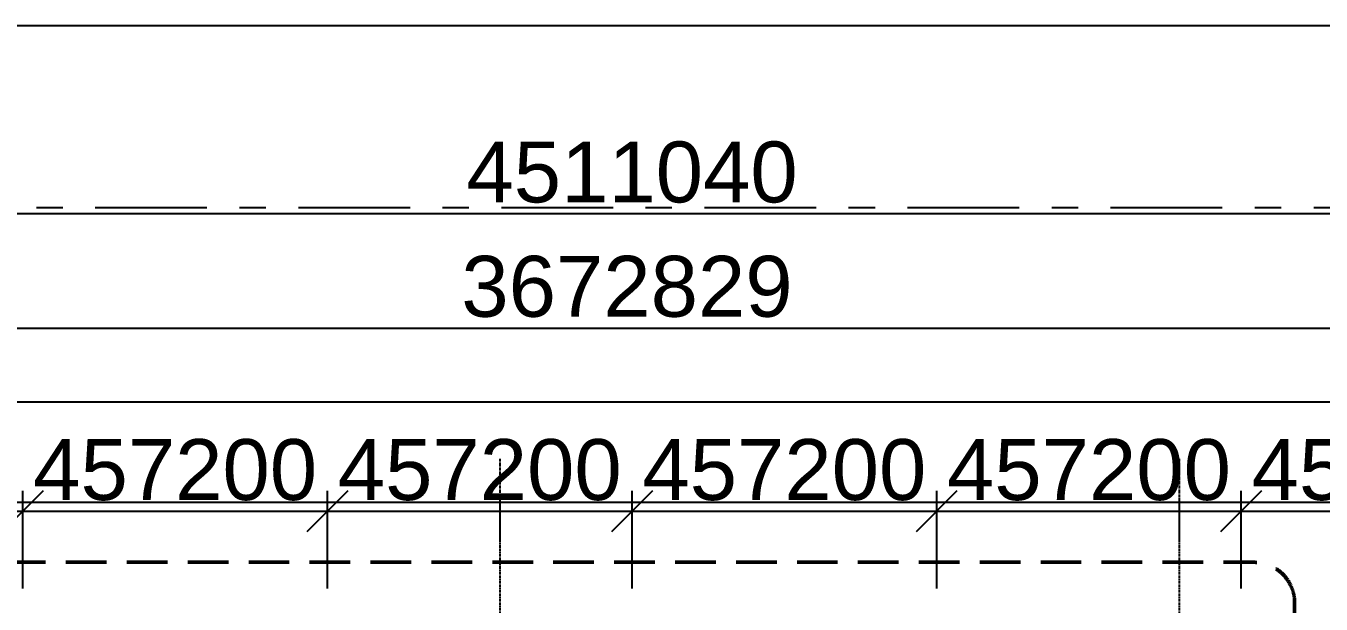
# Model space of a CAD drawing. Header units: millimetres. Extents: x 663313 to 1226001, y 1431724 to 1620898.
# Drawn here: x 957307 to 963686, y 1522971 to 1525819 of the extents above; entities that cross this region are included whole.
import ezdxf

# ---------------------------------------------------------------- set-up
doc = ezdxf.new("R2010")
doc.units = ezdxf.units.MM
for name, pattern in [('DPA_Grid _ Level 100', [1000, 550, -160, 130, -160]), ('DPA_Hidden 50', [300, 200, -100]), ('Grid Line', [22.225, 12.7, -3.175, 3.175, -3.175])]:
    doc.linetypes.add(name, pattern=pattern)
doc.layers.add('000 - 0_HIDE_OBJ_FRAMING_DEF_SUB', color=7, linetype='Continuous', plot=False)
doc.layers.add('_PP-Dim', color=7, linetype='Continuous')
doc.styles.add('Arial', font='arial.ttf')
doc.styles.add('Arial_2', font='arial.ttf', dxfattribs={"height": 300})
doc.dimstyles.new('Dim - 40 - Cen', dxfattribs={"dimscale": 0.04, "dimtxt": 3, "dimasz": 1, "dimexe": 0, "dimexo": 2.5, "dimgap": 1.5, "dimtad": 1, "dimdec": 0, "dimlfac": 1000, "dimzin": 1, "dimdsep": 46, "dimtxsty": 'Arial', "dimblk": 'CEN1', "dimcen": 0.09, "dimclrd": 7, "dimclre": 7, "dimclrt": 7, "dimadec": 0, "dimazin": 0, "dimtfac": 1, "dimtdec": 0, "dimtix": 1, "dimtofl": 0, "dimtmove": 2, "dimatfit": 3, "dimfxl": 1, "dimtfill": 1, "dimtfillclr": 256, "dimtolj": 1, "dimtzin": 0, "dimarcsym": 0})
doc.dimstyles.new('DPA-DIM-3_0_C-C', dxfattribs={"dimscale": 304.8, "dimtxt": 1.004192, "dimasz": 0.492126, "dimexe": 0.656168, "dimexo": 0.0625, "dimgap": 0.164042, "dimtad": 1, "dimdec": 0, "dimlfac": 304.8, "dimzin": 0, "dimdsep": 46, "dimtxsty": 'Arial_2', "dimblk1": 'DOTBLANK', "dimblk2": 'DOTBLANK', "dimsah": 1, "dimcen": 0.09, "dimdle": 0.656168, "dimclrd": 7, "dimclre": 7, "dimclrt": 7, "dimadec": 8, "dimazin": 0, "dimtfac": 1, "dimtdec": 4, "dimtix": 1, "dimtmove": 0, "dimatfit": 3, "dimfxl": 0.004306, "dimfxlon": 1, "dimtvp": 1, "dimtolj": 1, "dimtzin": 0, "dimarcsym": 2})
doc.dimstyles.new('DPA-DIM-3_0_T-T', dxfattribs={"dimscale": 304.8, "dimtxt": 1.004192, "dimasz": 0.656168, "dimexe": 0.328084, "dimexo": 0.0625, "dimgap": 0.164042, "dimtad": 1, "dimdec": 0, "dimlfac": 304.8, "dimzin": 0, "dimdsep": 46, "dimtxsty": 'Arial_2', "dimblk1": 'OBLIQUE', "dimblk2": 'OBLIQUE', "dimsah": 1, "dimcen": 0.09, "dimdle": 0.656168, "dimclrd": 7, "dimclre": 7, "dimclrt": 7, "dimadec": 8, "dimazin": 0, "dimtfac": 1, "dimtdec": 4, "dimtix": 1, "dimtmove": 0, "dimatfit": 3, "dimfxl": 0.004306, "dimfxlon": 1, "dimtvp": 1, "dimtolj": 1, "dimtzin": 0, "dimarcsym": 2})

# ---------------------------------------------------------------- blocks, each defined once
blk = doc.blocks.new('A$Cbc3bdfda')
at = {"layer": 'Defpoints', "color": 7}
blk.add_lwpolyline([(0, -400), (775, -400), (775, 0), (0, 0)], close=True, dxfattribs=at)
blk = doc.blocks.new('DPA_AN_Callout - DPA_AN_Callout-24593721-ENT 4 ELE-3 sheet')
at = {"layer": '000 - 0_HIDE_OBJ_FRAMING_DEF_SUB', "color": 7, "linetype": 'DPA_Hidden 50', "lineweight": 50}
for p, q in [((-1810966.6, 115571.7), (-1801515.9, 115571.7)), ((-1801315.9, 115371.7), (-1801315.9, 106063.9))]:
    blk.add_line(p, q, dxfattribs=at)
blk.add_arc((-1801515.9, 115371.7), 200, 0, 90, dxfattribs=at)
blk = doc.blocks.new('_DotBlank')
at = {"color": 7, "linetype": 'ByBlock', "lineweight": -2}
blk.add_line((-0.5, 0), (-1, 0), dxfattribs=at)
blk.add_circle((0, 0), 0.5, dxfattribs=at)
blk = doc.blocks.new('*D4501')
at = {"layer": '000 - 0_HIDE_OBJ_FRAMING_DEF_SUB', "color": 7, "lineweight": -2, "transparency": 16777216}
for p, q in [((-14800, 117670.3), (-14800, 117089.3)), ((0, 117670.3), (0, 117089.3)), ((-14650, 117289.3), (-150, 117289.3))]:
    blk.add_line(p, q, dxfattribs=at)
at = {"layer": 'Defpoints', "color": 7, "transparency": 16777216}
for p in [(-14800, 117689.3), (0, 117689.3), (0, 117289.3)]:
    blk.add_point(p, dxfattribs=at)
at = {"layer": '000 - 0_HIDE_OBJ_FRAMING_DEF_SUB', "color": 7, "lineweight": -2, "transparency": 16777216, "xscale": 150, "yscale": 150, "zscale": 150, "rotation": 180}
blk.add_blockref('_DotBlank', (-14800, 117289.3), dxfattribs=at)
at = {"layer": '000 - 0_HIDE_OBJ_FRAMING_DEF_SUB', "color": 7, "lineweight": -2, "transparency": 16777216, "xscale": 150, "yscale": 150, "zscale": 150}
blk.add_blockref('_DotBlank', (0, 117289.3), dxfattribs=at)
at = {"layer": '000 - 0_HIDE_OBJ_FRAMING_DEF_SUB', "color": 7, "transparency": 16777216, "insert": (-7400, 117492.5), "char_height": 300, "width": 1384.414, "attachment_point": 5, "style": 'Arial_2'}
blk.add_mtext('\\A1;4511040', dxfattribs=at)
blk = doc.blocks.new('_Oblique')
at = {"color": 7, "linetype": 'ByBlock', "lineweight": -2}
blk.add_line((-0.5, -0.5), (0.5, 0.5), dxfattribs=at)
blk = doc.blocks.new('*D4509')
at = {"layer": '000 - 0_HIDE_OBJ_FRAMING_DEF_SUB', "color": 7, "lineweight": -2, "transparency": 16777216}
for p, q in [((-13450, 116345), (-13450, 116825.9)), ((-1400, 116345), (-1400, 116825.9)), ((-13650, 116725.9), (-1200, 116725.9))]:
    blk.add_line(p, q, dxfattribs=at)
at = {"layer": 'Defpoints', "color": 7, "transparency": 16777216}
for p in [(-1400, 116725.9), (-13450, 116325.9), (-1400, 116325.9)]:
    blk.add_point(p, dxfattribs=at)
at = {"layer": '000 - 0_HIDE_OBJ_FRAMING_DEF_SUB', "color": 7, "lineweight": -2, "transparency": 16777216, "xscale": 200, "yscale": 200, "zscale": 200, "rotation": 180}
blk.add_blockref('_Oblique', (-13450, 116725.9), dxfattribs=at)
at = {"layer": '000 - 0_HIDE_OBJ_FRAMING_DEF_SUB', "color": 7, "lineweight": -2, "transparency": 16777216, "xscale": 200, "yscale": 200, "zscale": 200}
blk.add_blockref('_Oblique', (-1400, 116725.9), dxfattribs=at)
at = {"layer": '000 - 0_HIDE_OBJ_FRAMING_DEF_SUB', "color": 7, "transparency": 16777216, "insert": (-7425, 116929.2), "char_height": 300, "width": 1384.414, "attachment_point": 5, "style": 'Arial_2'}
blk.add_mtext('\\A1;3672829', dxfattribs=at)
blk = doc.blocks.new('*D4518')
at = {"layer": '000 - 0_HIDE_OBJ_FRAMING_DEF_SUB', "color": 7, "lineweight": -2, "transparency": 16777216}
for p, q in [((-11900, 115442.3), (-11900, 115923.2)), ((-10400, 115442.3), (-10400, 115923.2)), ((-12100, 115823.2), (-10200, 115823.2))]:
    blk.add_line(p, q, dxfattribs=at)
at = {"layer": 'Defpoints', "color": 7, "transparency": 16777216}
for p in [(-10400, 115823.2), (-11900, 115423.2), (-10400, 115423.2)]:
    blk.add_point(p, dxfattribs=at)
at = {"layer": '000 - 0_HIDE_OBJ_FRAMING_DEF_SUB', "color": 7, "lineweight": -2, "transparency": 16777216, "xscale": 200, "yscale": 200, "zscale": 200, "rotation": 180}
blk.add_blockref('_Oblique', (-11900, 115823.2), dxfattribs=at)
at = {"layer": '000 - 0_HIDE_OBJ_FRAMING_DEF_SUB', "color": 7, "lineweight": -2, "transparency": 16777216, "xscale": 200, "yscale": 200, "zscale": 200}
blk.add_blockref('_Oblique', (-10400, 115823.2), dxfattribs=at)
at = {"layer": '000 - 0_HIDE_OBJ_FRAMING_DEF_SUB', "color": 7, "transparency": 16777216, "insert": (-11150, 116026.4), "char_height": 300, "width": 1107.531, "attachment_point": 5, "style": 'Arial_2'}
blk.add_mtext('\\A1;457200', dxfattribs=at)
blk = doc.blocks.new('*D4519')
at = {"layer": '000 - 0_HIDE_OBJ_FRAMING_DEF_SUB', "color": 7, "lineweight": -2, "transparency": 16777216}
for p, q in [((-10400, 115442.3), (-10400, 115923.2)), ((-8900, 115442.3), (-8900, 115923.2)), ((-10600, 115823.2), (-8700, 115823.2))]:
    blk.add_line(p, q, dxfattribs=at)
at = {"layer": 'Defpoints', "color": 7, "transparency": 16777216}
for p in [(-8900, 115823.2), (-10400, 115423.2), (-8900, 115423.2)]:
    blk.add_point(p, dxfattribs=at)
at = {"layer": '000 - 0_HIDE_OBJ_FRAMING_DEF_SUB', "color": 7, "lineweight": -2, "transparency": 16777216, "xscale": 200, "yscale": 200, "zscale": 200, "rotation": 180}
blk.add_blockref('_Oblique', (-10400, 115823.2), dxfattribs=at)
at = {"layer": '000 - 0_HIDE_OBJ_FRAMING_DEF_SUB', "color": 7, "lineweight": -2, "transparency": 16777216, "xscale": 200, "yscale": 200, "zscale": 200}
blk.add_blockref('_Oblique', (-8900, 115823.2), dxfattribs=at)
at = {"layer": '000 - 0_HIDE_OBJ_FRAMING_DEF_SUB', "color": 7, "transparency": 16777216, "insert": (-9650, 116026.4), "char_height": 300, "width": 1107.531, "attachment_point": 5, "style": 'Arial_2'}
blk.add_mtext('\\A1;457200', dxfattribs=at)
blk = doc.blocks.new('*D4520')
at = {"layer": '000 - 0_HIDE_OBJ_FRAMING_DEF_SUB', "color": 7, "lineweight": -2, "transparency": 16777216}
for p, q in [((-8900, 115442.3), (-8900, 115923.2)), ((-7400, 115442.3), (-7400, 115923.2)), ((-9100, 115823.2), (-7200, 115823.2))]:
    blk.add_line(p, q, dxfattribs=at)
at = {"layer": 'Defpoints', "color": 7, "transparency": 16777216}
for p in [(-7400, 115823.2), (-8900, 115423.2), (-7400, 115423.2)]:
    blk.add_point(p, dxfattribs=at)
at = {"layer": '000 - 0_HIDE_OBJ_FRAMING_DEF_SUB', "color": 7, "lineweight": -2, "transparency": 16777216, "xscale": 200, "yscale": 200, "zscale": 200, "rotation": 180}
blk.add_blockref('_Oblique', (-8900, 115823.2), dxfattribs=at)
at = {"layer": '000 - 0_HIDE_OBJ_FRAMING_DEF_SUB', "color": 7, "lineweight": -2, "transparency": 16777216, "xscale": 200, "yscale": 200, "zscale": 200}
blk.add_blockref('_Oblique', (-7400, 115823.2), dxfattribs=at)
at = {"layer": '000 - 0_HIDE_OBJ_FRAMING_DEF_SUB', "color": 7, "transparency": 16777216, "insert": (-8150, 116026.4), "char_height": 300, "width": 1107.531, "attachment_point": 5, "style": 'Arial_2'}
blk.add_mtext('\\A1;457200', dxfattribs=at)
blk = doc.blocks.new('*D4521')
at = {"layer": '000 - 0_HIDE_OBJ_FRAMING_DEF_SUB', "color": 7, "lineweight": -2, "transparency": 16777216}
for p, q in [((-7400, 115442.3), (-7400, 115923.2)), ((-5900, 115442.3), (-5900, 115923.2)), ((-7600, 115823.2), (-5700, 115823.2))]:
    blk.add_line(p, q, dxfattribs=at)
at = {"layer": 'Defpoints', "color": 7, "transparency": 16777216}
for p in [(-5900, 115823.2), (-7400, 115423.2), (-5900, 115423.2)]:
    blk.add_point(p, dxfattribs=at)
at = {"layer": '000 - 0_HIDE_OBJ_FRAMING_DEF_SUB', "color": 7, "lineweight": -2, "transparency": 16777216, "xscale": 200, "yscale": 200, "zscale": 200, "rotation": 180}
blk.add_blockref('_Oblique', (-7400, 115823.2), dxfattribs=at)
at = {"layer": '000 - 0_HIDE_OBJ_FRAMING_DEF_SUB', "color": 7, "lineweight": -2, "transparency": 16777216, "xscale": 200, "yscale": 200, "zscale": 200}
blk.add_blockref('_Oblique', (-5900, 115823.2), dxfattribs=at)
at = {"layer": '000 - 0_HIDE_OBJ_FRAMING_DEF_SUB', "color": 7, "transparency": 16777216, "insert": (-6650, 116026.4), "char_height": 300, "width": 1107.531, "attachment_point": 5, "style": 'Arial_2'}
blk.add_mtext('\\A1;457200', dxfattribs=at)
blk = doc.blocks.new('*D4522')
at = {"layer": '000 - 0_HIDE_OBJ_FRAMING_DEF_SUB', "color": 7, "lineweight": -2, "transparency": 16777216}
for p, q in [((-5900, 115442.3), (-5900, 115923.2)), ((-4400, 115442.3), (-4400, 115923.2)), ((-6100, 115823.2), (-4200, 115823.2))]:
    blk.add_line(p, q, dxfattribs=at)
at = {"layer": 'Defpoints', "color": 7, "transparency": 16777216}
for p in [(-4400, 115823.2), (-5900, 115423.2), (-4400, 115423.2)]:
    blk.add_point(p, dxfattribs=at)
at = {"layer": '000 - 0_HIDE_OBJ_FRAMING_DEF_SUB', "color": 7, "lineweight": -2, "transparency": 16777216, "xscale": 200, "yscale": 200, "zscale": 200, "rotation": 180}
blk.add_blockref('_Oblique', (-5900, 115823.2), dxfattribs=at)
at = {"layer": '000 - 0_HIDE_OBJ_FRAMING_DEF_SUB', "color": 7, "lineweight": -2, "transparency": 16777216, "xscale": 200, "yscale": 200, "zscale": 200}
blk.add_blockref('_Oblique', (-4400, 115823.2), dxfattribs=at)
at = {"layer": '000 - 0_HIDE_OBJ_FRAMING_DEF_SUB', "color": 7, "transparency": 16777216, "insert": (-5150, 116026.4), "char_height": 300, "width": 1107.531, "attachment_point": 5, "style": 'Arial_2'}
blk.add_mtext('\\A1;457200', dxfattribs=at)
blk = doc.blocks.new('*D4523')
at = {"layer": '000 - 0_HIDE_OBJ_FRAMING_DEF_SUB', "color": 7, "lineweight": -2, "transparency": 16777216}
for p, q in [((-4400, 115442.3), (-4400, 115923.2)), ((-2900, 115442.3), (-2900, 115923.2)), ((-4600, 115823.2), (-2700, 115823.2))]:
    blk.add_line(p, q, dxfattribs=at)
at = {"layer": 'Defpoints', "color": 7, "transparency": 16777216}
for p in [(-2900, 115823.2), (-4400, 115423.2), (-2900, 115423.2)]:
    blk.add_point(p, dxfattribs=at)
at = {"layer": '000 - 0_HIDE_OBJ_FRAMING_DEF_SUB', "color": 7, "lineweight": -2, "transparency": 16777216, "xscale": 200, "yscale": 200, "zscale": 200, "rotation": 180}
blk.add_blockref('_Oblique', (-4400, 115823.2), dxfattribs=at)
at = {"layer": '000 - 0_HIDE_OBJ_FRAMING_DEF_SUB', "color": 7, "lineweight": -2, "transparency": 16777216, "xscale": 200, "yscale": 200, "zscale": 200}
blk.add_blockref('_Oblique', (-2900, 115823.2), dxfattribs=at)
at = {"layer": '000 - 0_HIDE_OBJ_FRAMING_DEF_SUB', "color": 7, "transparency": 16777216, "insert": (-3650, 116026.4), "char_height": 300, "width": 1107.531, "attachment_point": 5, "style": 'Arial_2'}
blk.add_mtext('\\A1;457200', dxfattribs=at)
blk = doc.blocks.new('CEN1')
at = {"color": 7}
for p, q in [((1.5, 0), (-1.5, 0)), ((0, 1.5), (0, -1.5))]:
    blk.add_line(p, q, dxfattribs=at)
blk.add_circle((0, 0), 0.75, dxfattribs=at)
blk = doc.blocks.new('*D5024')
at = {"layer": '000 - 0_HIDE_OBJ_FRAMING_DEF_SUB', "color": 7, "lineweight": -2, "transparency": 16777216}
for p, q in [((-14800, 116239.3), (-14800, 116362.1)), ((-14800, 116362.1), (0, 116362.1)), ((0, 116239.3), (0, 116362.1))]:
    blk.add_line(p, q, dxfattribs=at)
at = {"layer": 'Defpoints', "color": 7, "transparency": 16777216}
for p in [(0, 116362.1), (-14800, 116239.2), (0, 116239.2)]:
    blk.add_point(p, dxfattribs=at)
at = {"layer": '000 - 0_HIDE_OBJ_FRAMING_DEF_SUB', "color": 7, "lineweight": -2, "transparency": 16777216, "xscale": 0.04, "yscale": 0.04, "zscale": 0.04, "rotation": 180}
blk.add_blockref('CEN1', (-14800, 116362.1), dxfattribs=at)
at = {"layer": '000 - 0_HIDE_OBJ_FRAMING_DEF_SUB', "color": 7, "lineweight": -2, "transparency": 16777216, "xscale": 0.04, "yscale": 0.04, "zscale": 0.04}
blk.add_blockref('CEN1', (0, 116362.1), dxfattribs=at)
at = {"layer": '000 - 0_HIDE_OBJ_FRAMING_DEF_SUB', "color": 7, "transparency": 16777216, "insert": (-7400, 116362.2), "char_height": 0.12, "attachment_point": 5, "style": 'Arial', "bg_fill": 3, "box_fill_scale": 1.1, "bg_fill_color": 256, "bg_fill_true_color": 13158600, "bg_fill_transparency": 0}
blk.add_mtext('\\A1;14800000', dxfattribs=at)
blk = doc.blocks.new('*D5027')
at = {"layer": '000 - 0_HIDE_OBJ_FRAMING_DEF_SUB', "color": 7, "lineweight": -2, "transparency": 16777216}
for p, q in [((-10585, 115706.7), (-10585, 115867.3)), ((-10585, 115867.3), (-8050, 115867.3)), ((-8050, 115677.4), (-8050, 115867.3))]:
    blk.add_line(p, q, dxfattribs=at)
at = {"layer": 'Defpoints', "color": 7, "transparency": 16777216}
for p in [(-8050, 115867.3), (-10585, 115706.6), (-8050, 115677.3)]:
    blk.add_point(p, dxfattribs=at)
at = {"layer": '000 - 0_HIDE_OBJ_FRAMING_DEF_SUB', "color": 7, "lineweight": -2, "transparency": 16777216, "xscale": 0.04, "yscale": 0.04, "zscale": 0.04, "rotation": 180}
blk.add_blockref('CEN1', (-10585, 115867.3), dxfattribs=at)
at = {"layer": '000 - 0_HIDE_OBJ_FRAMING_DEF_SUB', "color": 7, "lineweight": -2, "transparency": 16777216, "xscale": 0.04, "yscale": 0.04, "zscale": 0.04}
blk.add_blockref('CEN1', (-8050, 115867.3), dxfattribs=at)
at = {"layer": '000 - 0_HIDE_OBJ_FRAMING_DEF_SUB', "color": 7, "transparency": 16777216, "insert": (-9317.5, 115867.5), "char_height": 0.12, "attachment_point": 5, "style": 'Arial', "bg_fill": 3, "box_fill_scale": 1.1, "bg_fill_color": 256, "bg_fill_true_color": 13158600, "bg_fill_transparency": 0}
blk.add_mtext('\\A1;2535000', dxfattribs=at)
blk = doc.blocks.new('*D5028')
at = {"layer": '000 - 0_HIDE_OBJ_FRAMING_DEF_SUB', "color": 7, "lineweight": -2, "transparency": 16777216}
for p, q in [((-8050, 115677.4), (-8050, 115867.3)), ((-8050, 115867.3), (-4705, 115867.3)), ((-4705, 115673.2), (-4705, 115867.3))]:
    blk.add_line(p, q, dxfattribs=at)
at = {"layer": 'Defpoints', "color": 7, "transparency": 16777216}
for p in [(-4705, 115867.3), (-8050, 115677.3), (-4705, 115673.1)]:
    blk.add_point(p, dxfattribs=at)
at = {"layer": '000 - 0_HIDE_OBJ_FRAMING_DEF_SUB', "color": 7, "lineweight": -2, "transparency": 16777216, "xscale": 0.04, "yscale": 0.04, "zscale": 0.04, "rotation": 180}
blk.add_blockref('CEN1', (-8050, 115867.3), dxfattribs=at)
at = {"layer": '000 - 0_HIDE_OBJ_FRAMING_DEF_SUB', "color": 7, "lineweight": -2, "transparency": 16777216, "xscale": 0.04, "yscale": 0.04, "zscale": 0.04}
blk.add_blockref('CEN1', (-4705, 115867.3), dxfattribs=at)
at = {"layer": '000 - 0_HIDE_OBJ_FRAMING_DEF_SUB', "color": 7, "transparency": 16777216, "insert": (-6377.5, 115867.5), "char_height": 0.12, "attachment_point": 5, "style": 'Arial', "bg_fill": 3, "box_fill_scale": 1.1, "bg_fill_color": 256, "bg_fill_true_color": 13158600, "bg_fill_transparency": 0}
blk.add_mtext('\\A1;3345000', dxfattribs=at)
blk = doc.blocks.new('*D5029')
at = {"layer": '000 - 0_HIDE_OBJ_FRAMING_DEF_SUB', "color": 7, "lineweight": -2, "transparency": 16777216}
for p, q in [((-4705, 115673.2), (-4705, 115867.3)), ((-4705, 115867.3), (-1575, 115867.3)), ((-1575, 115648.1), (-1575, 115867.3))]:
    blk.add_line(p, q, dxfattribs=at)
at = {"layer": 'Defpoints', "color": 7, "transparency": 16777216}
for p in [(-1575, 115867.3), (-4705, 115673.1), (-1575, 115648)]:
    blk.add_point(p, dxfattribs=at)
at = {"layer": '000 - 0_HIDE_OBJ_FRAMING_DEF_SUB', "color": 7, "lineweight": -2, "transparency": 16777216, "xscale": 0.04, "yscale": 0.04, "zscale": 0.04, "rotation": 180}
blk.add_blockref('CEN1', (-4705, 115867.3), dxfattribs=at)
at = {"layer": '000 - 0_HIDE_OBJ_FRAMING_DEF_SUB', "color": 7, "lineweight": -2, "transparency": 16777216, "xscale": 0.04, "yscale": 0.04, "zscale": 0.04}
blk.add_blockref('CEN1', (-1575, 115867.3), dxfattribs=at)
at = {"layer": '000 - 0_HIDE_OBJ_FRAMING_DEF_SUB', "color": 7, "transparency": 16777216, "insert": (-3140, 115867.5), "char_height": 0.12, "attachment_point": 5, "style": 'Arial', "bg_fill": 3, "box_fill_scale": 1.1, "bg_fill_color": 256, "bg_fill_true_color": 13158600, "bg_fill_transparency": 0}
blk.add_mtext('\\A1;3130000', dxfattribs=at)
blk = doc.blocks.new('W-1-PP18-ST_ENT4_REV00_20260602-153342_ELEVATION_3_EX')
at = {"layer": '000 - 0_HIDE_OBJ_FRAMING_DEF_SUB', "color": 7, "linetype": 'DPA_Grid _ Level 100'}
blk.add_line((-27043.3908, 117320), (19417.2019, 117320), dxfattribs=at)
at = {"layer": '000 - 0_HIDE_OBJ_FRAMING_DEF_SUB', "color": 7}
blk.add_blockref('DPA_AN_Callout - DPA_AN_Callout-24593721-ENT 4 ELE-3 sheet', (1797178.8102, 0), dxfattribs=at)
for base, p1, p2, dimstyle, override, picture, middle in [((0, 117289.331), (-14800, 117689.331), (0, 117689.331), 'DPA-DIM-3_0_C-C', {"dimpost": '<>', "dimclrd": 7, "dimclre": 7, "dimclrt": 7, "dimfxl": 14800}, '*D4501', (-7400, 117492.5029)), ((-1400.0367, 116725.9108), (-13450, 116325.9108), (-1400.0367, 116325.9108), 'DPA-DIM-3_0_T-T', {"dimpost": '<>', "dimclrd": 7, "dimclre": 7, "dimclrt": 7, "dimfxl": 12049.963345}, '*D4509', (-7425.0183, 116929.1851)), ((-10400.0369, 115823.2116), (-11900.037, 115423.2116), (-10400.0369, 115423.2116), 'DPA-DIM-3_0_T-T', {"dimpost": '<>', "dimclrd": 7, "dimclre": 7, "dimclrt": 7, "dimfxl": 1500.000062}, '*D4518', (-11150.037, 116026.3835)), ((-8900.0369, 115823.2116), (-10400.0369, 115423.2116), (-8900.0369, 115423.2116), 'DPA-DIM-3_0_T-T', {"dimpost": '<>', "dimclrd": 7, "dimclre": 7, "dimclrt": 7, "dimfxl": 1500.000062}, '*D4519', (-9650.0369, 116026.3835)), ((-7400.0368, 115823.2116), (-8900.0369, 115423.2116), (-7400.0368, 115423.2116), 'DPA-DIM-3_0_T-T', {"dimpost": '<>', "dimclrd": 7, "dimclre": 7, "dimclrt": 7, "dimfxl": 1500.000062}, '*D4520', (-8150.0368, 116026.3835)), ((-5900.0367, 115823.2116), (-7400.0368, 115423.2116), (-5900.0367, 115423.2116), 'DPA-DIM-3_0_T-T', {"dimpost": '<>', "dimclrd": 7, "dimclre": 7, "dimclrt": 7, "dimfxl": 1500.00008}, '*D4521', (-6650.0368, 116026.3835)), ((-4400.0367, 115823.2116), (-5900.0367, 115423.2116), (-4400.0367, 115423.2116), 'DPA-DIM-3_0_T-T', {"dimpost": '<>', "dimclrd": 7, "dimclre": 7, "dimclrt": 7, "dimfxl": 1500.000062}, '*D4522', (-5150.0367, 116026.3835)), ((-2900.0367, 115823.2116), (-4400.0367, 115423.2116), (-2900.0367, 115423.2116), 'DPA-DIM-3_0_T-T', {"dimpost": '<>', "dimclrd": 7, "dimclre": 7, "dimclrt": 7, "dimfxl": 1500}, '*D4523', (-3650.0367, 116026.3835))]:
    dim = blk.add_linear_dim(base=base, p1=p1, p2=p2, dimstyle=dimstyle, override=override, dxfattribs=at)
    dim.commit()
    dim.dimension.update_dxf_attribs({"geometry": picture, "text_midpoint": middle})
blk = doc.blocks.new('W-1-PP18-ST_ENT4_REV00_20260602-153434_ELEVATION_3_ST')
at = {"layer": '000 - 0_HIDE_OBJ_FRAMING_DEF_SUB', "color": 7, "linetype": 'Grid Line'}
for p, q in [((-8050, 104112.3283), (-8050, 116083.3784)), ((-4705, 104112.3283), (-4705, 116083.3784))]:
    blk.add_line(p, q, dxfattribs=at)
at = {"layer": '000 - 0_HIDE_OBJ_FRAMING_DEF_SUB', "color": 7}
dim = blk.add_linear_dim(base=(0, 116362.1036), p1=(-14800, 116239.1854), p2=(0, 116239.1854), dimstyle='Dim - 40 - Cen', override={"dimclrd": 7, "dimclre": 7, "dimclrt": 7}, dxfattribs=at)
dim.commit()
dim.dimension.update_dxf_attribs({"geometry": '*D5024', "text_midpoint": (-7400, 116362.2249)})
dim = blk.add_linear_dim(base=(-8050, 115867.3333), p1=(-10585, 115706.6277), p2=(-8050, 115677.2919), dimstyle='Dim - 40 - Cen', override={"dimclrd": 7, "dimclre": 7, "dimclrt": 7}, dxfattribs=at)
dim.commit()
dim.dimension.update_dxf_attribs({"geometry": '*D5027', "text_midpoint": (-9317.5, 115867.4546)})
dim = blk.add_linear_dim(base=(-4705, 115867.3333), p1=(-8050, 115677.2919), p2=(-4705, 115673.1237), dimstyle='Dim - 40 - Cen', override={"dimclrd": 7, "dimclre": 7, "dimclrt": 7}, dxfattribs=at)
dim.commit()
dim.dimension.update_dxf_attribs({"geometry": '*D5028', "text_midpoint": (-6377.5, 115867.4546)})
dim = blk.add_linear_dim(base=(-1575, 115867.3333), p1=(-4705, 115673.1237), p2=(-1575, 115647.9952), dimstyle='Dim - 40 - Cen', override={"dimclrd": 7, "dimclre": 7, "dimclrt": 7}, dxfattribs=at)
dim.commit()
dim.dimension.update_dxf_attribs({"geometry": '*D5029', "text_midpoint": (-3140, 115867.4546)})

msp = doc.modelspace()

# ---------------------------------------------------------------- block references
at = {"color": 7}
msp.add_blockref('W-1-PP18-ST_ENT4_REV00_20260602-153434_ELEVATION_3_ST', (967692.4165, 1407605.0011), dxfattribs=at)

# ---------------------------------------------------------------- next in the draw order: block references
at = {"layer": '_PP-Dim', "color": 7, "xscale": 50, "yscale": 50, "zscale": 50}
msp.add_blockref('A$Cbc3bdfda', (937862.5634, 1525819.1136), dxfattribs=at)

# ---------------------------------------------------------------- next in the draw order: block references
at = {"color": 7}
msp.add_blockref('W-1-PP18-ST_ENT4_REV00_20260602-153342_ELEVATION_3_EX', (967692.4165, 1407605.0011), dxfattribs=at)

doc.saveas('drawing.dxf')
